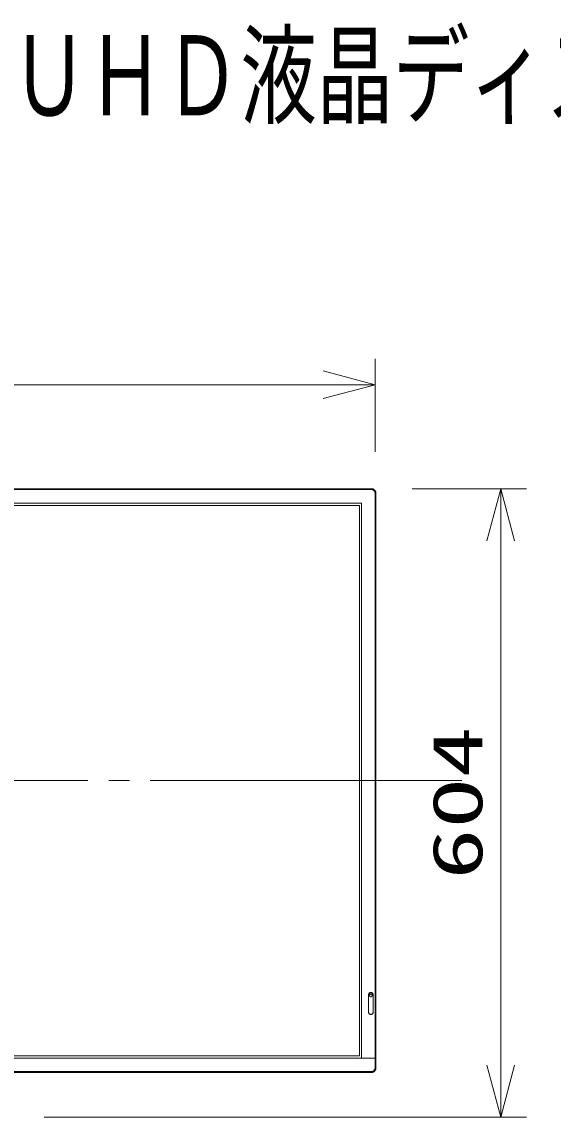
# Model space of a CAD drawing. Units: millimetres on the paper. Extents: x -63 to 65, y -59 to 59.
# Drawn here: x -9.5 to 16.1, y 6.7 to 59.3 of the extents above; entities that cross this region are included whole.
import ezdxf
from ezdxf.enums import TextEntityAlignment as Align

# ---------------------------------------------------------------- set-up
doc = ezdxf.new("R2010")
doc.units = ezdxf.units.MM
doc.linetypes.add('LONG_CHAIN', pattern=[21, 18, -1, 1, -1])
doc.layers.add('0-0_MOJI1', color=7, linetype='Continuous')
for name, color, linetype, lineweight in [('0-2_GAIKEI', 4, 'Continuous', 9), ('0-3_SUNPOU', 7, 'Continuous', 9), ('0-4_0', 7, 'Continuous', 9)]:
    doc.layers.add(name, color=color, linetype=linetype, lineweight=lineweight)
doc.styles.add('ＭＳ ゴシック', font='')
doc.styles.get('ＭＳ ゴシック').set_extended_font_data('MS Gothic')

# ---------------------------------------------------------------- blocks, each defined once
blk = doc.blocks.new('_Open30')
at = {"layer": '0-4_0'}
blk.add_line((0, 0), (-1, 0), dxfattribs=at)
blk.add_lwpolyline([(-1, 0.2679), (0, 0), (-1, -0.2679)], dxfattribs=at)

msp = doc.modelspace()

# ---------------------------------------------------------------- linework, layer by layer
at = {"layer": '0-2_GAIKEI', "color": 7}
for p, q in [((-40.852, 36.871), (7.348, 36.871)), ((7.573, 36.646), (7.573, 9.035)), ((7.348, 8.81), (-40.852, 8.81))]:
    msp.add_line(p, q, dxfattribs=at)
at = {"layer": '0-2_GAIKEI'}
for p, q in [((7.348, 36.831), (7.348, 36.871)), ((7.348, 36.831), (-40.852, 36.831)), ((7.573, 36.646), (7.533, 36.646)), ((7.533, 9.035), (7.533, 36.646)), ((-40.382, 36.176), (6.878, 36.176)), ((-40.277, 36.066), (6.773, 36.066)), ((6.773, 36.066), (6.773, 9.615)), ((6.878, 36.176), (6.878, 9.505)), ((7.21, 11.715), (7.21, 12.54)), ((7.218, 12.538), (7.215, 12.538)), ((7.215, 12.538), (7.215, 11.709)), ((7.218, 12.538), (7.218, 11.709)), ((7.436, 12.538), (7.433, 12.538)), ((7.433, 11.709), (7.433, 12.538)), ((7.436, 11.709), (7.436, 12.538)), ((7.44, 12.54), (7.44, 11.715)), ((7.215, 11.709), (7.218, 11.709)), ((7.433, 11.709), (7.436, 11.709)), ((-41.077, 9.505), (7.573, 9.505)), ((6.773, 9.615), (-40.277, 9.615)), ((7.533, 9.035), (7.573, 9.035)), ((-40.852, 8.85), (7.348, 8.85)), ((7.348, 8.81), (7.348, 8.85))]:
    msp.add_line(p, q, dxfattribs=at)
at = {"layer": '0-2_GAIKEI', "color": 134, "linetype": 'LONG_CHAIN'}
msp.add_line((-45.287, 22.84), (11.698, 22.84), dxfattribs=at)
at = {"layer": '0-2_GAIKEI', "color": 7}
for centre, radius, start, end in [((7.348, 36.643), 0.228, 84.2141, 90), ((7.348, 36.646), 0.225, 78.4465, 84.2098), ((7.348, 36.647), 0.224, 72.7321, 78.4433), ((7.348, 36.648), 0.223, 67.0809, 72.73), ((7.348, 36.647), 0.224, 61.4933, 67.0799), ((7.348, 36.646), 0.225, 55.9612, 61.4932), ((7.347, 36.646), 0.226, 50.4698, 55.9617), ((7.347, 36.645), 0.226, 45, 50.4707), ((7.347, 36.645), 0.226, 39.5302, 45.001), ((7.347, 36.645), 0.226, 34.0392, 39.5311), ((7.348, 36.646), 0.225, 28.5076, 34.0397), ((7.349, 36.646), 0.224, 22.9207, 28.5074), ((7.349, 36.647), 0.223, 17.2704, 22.9197), ((7.349, 36.647), 0.224, 11.5569, 17.2683), ((7.348, 36.646), 0.225, 5.7903, 11.5537), ((7.345, 36.646), 0.228, 0, 5.786), ((7.349, 9.034), 0.223, 337.0805, 342.7299), ((7.349, 9.034), 0.224, 342.732, 348.4434), ((7.348, 9.035), 0.225, 348.4466, 354.2099), ((7.345, 9.035), 0.228, 354.2142, 0), ((7.348, 9.038), 0.228, 270, 275.7856), ((7.348, 9.035), 0.225, 275.7899, 281.5529), ((7.348, 9.033), 0.224, 281.5561, 287.2672), ((7.348, 9.033), 0.223, 287.2693, 292.9183), ((7.348, 9.034), 0.224, 292.9194, 298.5059), ((7.348, 9.035), 0.225, 298.5061, 304.0381), ((7.347, 9.035), 0.226, 304.0376, 309.5296), ((7.347, 9.036), 0.226, 309.5287, 314.9996), ((7.347, 9.036), 0.226, 314.9985, 320.4695), ((7.347, 9.035), 0.226, 320.4686, 325.9607), ((7.348, 9.035), 0.225, 325.9602, 331.4925), ((7.349, 9.035), 0.224, 331.4927, 337.0795)]:
    msp.add_arc(centre, radius, start, end, dxfattribs=at)
at = {"layer": '0-2_GAIKEI'}
for centre, radius, start, end in [((7.348, 36.645), 0.186, 78.4825, 90), ((7.348, 36.647), 0.184, 67.0984, 78.4569), ((7.348, 36.647), 0.184, 55.9647, 67.0896), ((7.347, 36.646), 0.186, 44.9947, 55.9678), ((7.347, 36.646), 0.186, 34.029, 45.0018), ((7.348, 36.646), 0.184, 22.9079, 34.032), ((7.349, 36.647), 0.184, 11.5418, 22.8991), ((7.346, 36.646), 0.186, 0, 11.5162), ((7.326, 12.54), 0.116, 124.0479, 135.0013), ((7.326, 12.538), 0.111, 112.9701, 135.0255), ((7.325, 12.538), 0.107, 112.9356, 135.0214), ((7.325, 12.541), 0.115, 112.9391, 124.052), ((7.325, 12.541), 0.114, 101.5691, 112.931), ((7.325, 12.539), 0.11, 101.5794, 112.9435), ((7.325, 12.539), 0.106, 101.5517, 112.9108), ((7.325, 12.54), 0.116, 90, 101.5437), ((7.325, 12.538), 0.111, 90, 101.554), ((7.325, 12.537), 0.108, 90, 101.5262), ((7.325, 12.54), 0.116, 78.456, 90), ((7.325, 12.538), 0.111, 78.446, 90), ((7.325, 12.537), 0.108, 78.4734, 90), ((7.326, 12.539), 0.106, 67.0877, 78.4479), ((7.326, 12.539), 0.11, 67.0565, 78.4206), ((7.326, 12.541), 0.114, 67.0675, 78.4305), ((7.325, 12.538), 0.107, 44.9745, 67.0627), ((7.325, 12.538), 0.111, 44.9745, 67.0299), ((7.325, 12.541), 0.115, 55.9453, 67.0594), ((7.325, 12.54), 0.116, 44.995, 55.9493), ((7.326, 12.54), 0.116, 168.4546, 180), ((7.325, 12.541), 0.114, 157.0653, 168.4292), ((7.326, 12.538), 0.111, 168.4446, 180), ((7.325, 12.538), 0.11, 157.0539, 168.4192), ((7.326, 12.538), 0.108, 168.4724, 180), ((7.325, 12.54), 0.115, 145.9429, 157.0572), ((7.325, 12.538), 0.106, 157.0865, 168.4469), ((7.325, 12.538), 0.11, 145.936, 157.046), ((7.325, 12.538), 0.107, 134.9743, 157.0614), ((7.326, 12.54), 0.116, 134.9931, 145.9469), ((7.326, 12.538), 0.111, 134.9938, 145.9404), ((7.325, 12.513), 0.065, 157.058, 180), ((7.325, 12.513), 0.0652, 180, 202.8982), ((7.325, 12.513), 0.0654, 134.9114, 156.9856), ((7.325, 12.513), 0.0652, 202.9872, 225.1372), ((7.325, 12.513), 0.0656, 112.9176, 134.9652), ((7.325, 12.513), 0.0654, 225.0976, 247.1776), ((7.325, 12.513), 0.0655, 90, 112.8452), ((7.325, 12.514), 0.0657, 247.2519, 270), ((7.325, 12.513), 0.065, 67.0747, 90), ((7.325, 12.513), 0.0653, 270, 292.8279), ((7.325, 12.513), 0.0653, 292.8979, 314.9657), ((7.325, 12.513), 0.0655, 44.9715, 67.0068), ((7.325, 12.513), 0.0655, 22.9953, 45.0319), ((7.325, 12.513), 0.0652, 314.9196, 337.032), ((7.325, 12.513), 0.0653, 337.1168, 0), ((7.326, 12.513), 0.065, 0, 22.927), ((7.325, 12.538), 0.107, 22.9344, 45.0213), ((7.325, 12.538), 0.111, 34.0596, 45.0062), ((7.325, 12.54), 0.116, 34.0489, 45.0031), ((7.326, 12.538), 0.11, 22.954, 34.0639), ((7.326, 12.54), 0.115, 22.9391, 34.0529), ((7.326, 12.539), 0.106, 11.5507, 22.9096), ((7.326, 12.538), 0.11, 11.5808, 22.9461), ((7.326, 12.541), 0.114, 11.5686, 22.931), ((7.325, 12.538), 0.108, 0, 11.5252), ((7.325, 12.538), 0.111, 0, 11.5554), ((7.325, 12.54), 0.116, 0, 11.5431), ((7.326, 11.715), 0.116, 180, 191.546), ((7.325, 11.715), 0.114, 191.5715, 202.9351), ((7.326, 11.709), 0.111, 180, 225.2681), ((7.326, 11.709), 0.108, 180, 191.5276), ((7.325, 11.715), 0.115, 202.9432, 214.0569), ((7.325, 11.709), 0.106, 191.5531, 202.9135), ((7.325, 11.709), 0.107, 202.9386, 225.0257), ((7.326, 11.716), 0.116, 214.0529, 225.006), ((7.326, 11.716), 0.116, 224.9978, 235.9506), ((7.325, 11.709), 0.107, 224.9786, 247.0644), ((7.325, 11.715), 0.115, 235.9466, 247.0594), ((7.325, 11.715), 0.114, 247.0674, 258.4298), ((7.325, 11.708), 0.106, 247.0892, 258.4483), ((7.325, 11.716), 0.116, 258.4553, 270), ((7.325, 11.71), 0.108, 258.4738, 270), ((7.325, 11.71), 0.108, 270, 281.5266), ((7.325, 11.716), 0.116, 270, 281.5451), ((7.326, 11.708), 0.106, 281.5521, 292.9123), ((7.326, 11.714), 0.114, 281.5705, 292.934), ((7.325, 11.709), 0.107, 292.9373, 315.0255), ((7.325, 11.715), 0.115, 292.9421, 304.0562), ((7.325, 11.716), 0.116, 304.0522, 315.006), ((7.325, 11.709), 0.107, 314.9787, 337.0656), ((7.325, 11.709), 0.111, 314.6251, 0), ((7.325, 11.716), 0.116, 314.9978, 325.9513), ((7.326, 11.715), 0.115, 325.9473, 337.0605), ((7.326, 11.709), 0.106, 337.0904, 348.4493), ((7.325, 11.709), 0.108, 348.4748, 0), ((7.326, 11.715), 0.114, 337.0685, 348.4308), ((7.325, 11.715), 0.116, 348.4562, 0), ((7.348, 9.035), 0.184, 325.9679, 337.0924), ((7.349, 9.034), 0.184, 337.1012, 348.4586), ((7.346, 9.035), 0.186, 348.4842, 0), ((7.348, 9.036), 0.186, 270, 281.5169), ((7.348, 9.034), 0.184, 281.5425, 292.9006), ((7.348, 9.034), 0.184, 292.9094, 304.0344), ((7.347, 9.035), 0.186, 304.0313, 315.0048), ((7.347, 9.035), 0.186, 314.9976, 325.9709)]:
    msp.add_arc(centre, radius, start, end, dxfattribs=at)
at = {"layer": '0-3_SUNPOU'}
for p, q in [((7.531, 38.646), (7.531, 43.121)), ((-38.619, 41.871), (5.031, 41.871)), ((9.306, 36.871), (14.823, 36.871)), ((13.573, 34.371), (13.573, 9.165)), ((-8.392, 6.665), (14.823, 6.665))]:
    msp.add_line(p, q, dxfattribs=at)

# ---------------------------------------------------------------- block references
at = {"layer": '0-3_SUNPOU', "xscale": 2.5, "yscale": 2.5}
msp.add_blockref('_Open30', (7.531, 41.871), dxfattribs=at)
for p, rotation in [((13.573, 36.871), 90), ((13.573, 6.665), 270)]:
    msp.add_blockref('_Open30', p, dxfattribs=dict(at, rotation=rotation))

# ---------------------------------------------------------------- texts
at = {"layer": '0-0_MOJI1', "style": 'ＭＳ ゴシック', "width": 0.7}
msp.add_text('４３Ｖ型 ４Ｋ ＵＨＤ液晶ディスプレイ（据置きスタンド付）', height=3.849, dxfattribs=at).set_placement((-35.7, 53.66), align=Align.BOTTOM_LEFT)
at = {"layer": '0-3_SUNPOU', "style": 'ＭＳ ゴシック', "width": 1.5}
msp.add_text('604', height=2.405, rotation=90, dxfattribs=at).set_placement((13.41, 18.078), align=Align.BOTTOM_LEFT)

doc.saveas('drawing.dxf')
